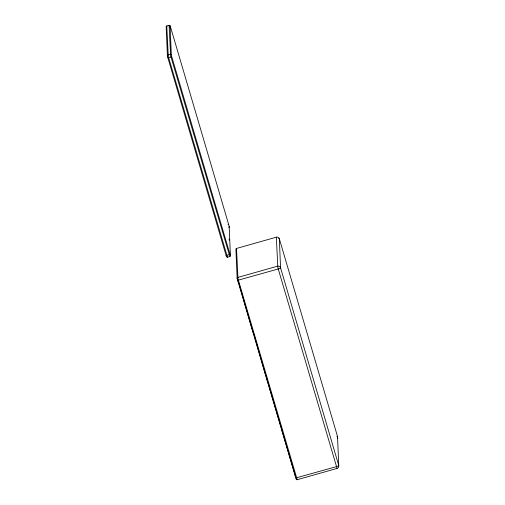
<?xml version="1.0" encoding="UTF-8"?>
<svg xmlns="http://www.w3.org/2000/svg" width="505" height="505" viewBox="0 0 505 505"><rect width="100%" height="100%" fill="white"/><g stroke="black" fill="none" stroke-linecap="round" stroke-linejoin="round"><path stroke-width="0.76" d="M228.702 227.515A0.814 0.795 -2.4 0 0 229.188 226.549L230.4 255.555A0.814 0.795 -2.4 0 1 229.844 256.54L227.502 257.203A0.814 0.795 -2.4 0 1 226.499 256.66L226.429 255.094M229.844 256.54L170.633 55.777L169.099 25.25L169.276 25.61M237.148 278.526L296.176 479.125A0.814 0.795 -2.4 0 0 297.237 479.693L238.019 278.93L236.491 248.403L236.668 248.769M295.791 477.97L336.418 466.645A2.437 0.499 -16.4 0 0 338.741 465.465L280.553 267.814A2.437 2.386 -2.4 0 0 277.535 266.192L237.697 277.466A0.814 0.795 -2.4 0 0 237.142 278.451L235.93 249.445A0.814 0.795 -2.4 0 1 236.485 248.46L276.323 237.186A2.437 2.386 -2.4 0 1 279.341 238.814L337.523 436.465L338.741 465.465A2.437 2.386 -2.4 0 1 337.075 468.419L277.857 267.656L276.33 237.129L276.551 237.634M252.229 329.191L252.229 329.191A0.814 0.795 -2.4 0 1 252.26 328.641M280.868 426.485L280.868 426.485A0.814 0.795 -2.4 0 1 280.906 425.936M226.448 256.635L167.875 57.829L171.694 56.825L171.321 54.919M230.356 255.53L171.776 56.737M251.736 327.878L238.594 282.289M265.781 375.594L253.251 332.082M280.843 426.498L267.404 380.839M295.173 475.401L281.676 429.566L282.024 429.326M227.484 257.253L168.291 56.44L166.757 25.913L166.934 26.273M229.939 254.425L226.063 255.492M266.419 376.067L266.009 376.326L266.52 377.854M297.237 479.693L337.075 468.419M228.007 224.712L228.721 224.668L229.182 226.499M169.964 27.024L170.526 26.992L228.721 224.681M237.621 280.344L278.23 268.995A2.437 0.499 -16.4 0 0 280.553 267.814L279.341 238.814A2.437 0.499 -16.4 0 0 278.634 238.644M167.881 57.841L167.42 56.023M252.191 329.191L251.761 327.966M170.103 25.85L171.315 54.849A0.814 0.795 -2.4 0 0 170.311 54.313L167.969 54.976A0.814 0.795 -2.4 0 0 167.407 55.954L166.195 26.954A0.814 0.795 -2.4 0 1 166.751 25.97L169.093 25.307A0.814 0.795 -2.4 0 1 170.103 25.85L170.538 27.03M166.246 26.98L166.404 27.403M295.198 475.483L295.532 476.284A0.814 0.795 -2.4 0 1 295.696 475.521M267.353 380.922L266.968 379.526M281.676 429.566L281.146 427.539M238.373 282.472L237.792 280.136A0.814 0.795 -2.4 0 0 238.107 280.572M253.03 332.271L252.816 331.507M252.765 331.318L252.462 330.017M266.892 379.211L266.773 378.605A0.814 0.795 -2.4 0 0 266.911 378.845M229.112 239.016L229.163 240.222M336.822 436.295A2.437 0.499 -16.4 0 1 337.523 436.465A2.437 2.386 -2.4 0 1 337.315 438.277M252.765 330.365A0.814 0.795 -2.4 0 1 252.475 329.999M281.556 427.741A0.814 0.795 -2.4 0 1 281.234 427.495"/></g></svg>
